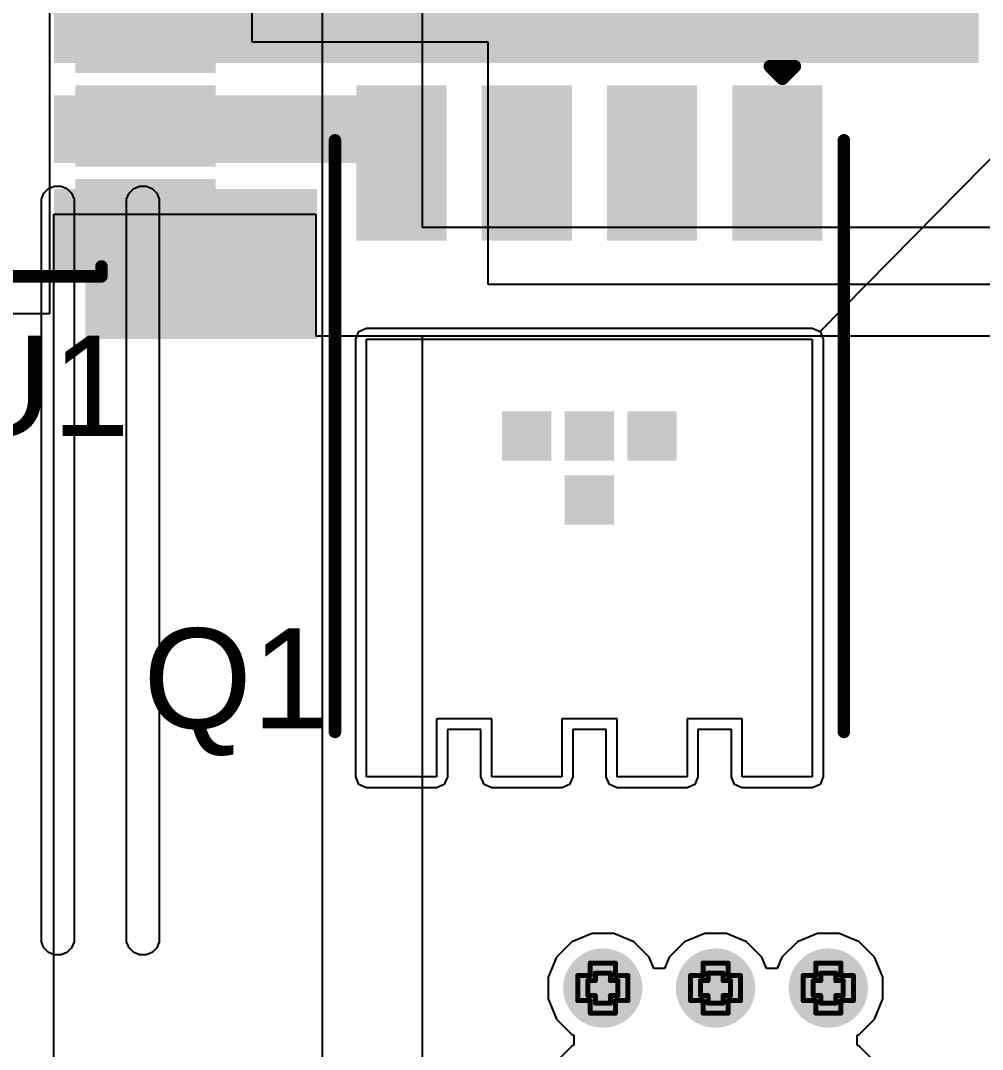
# Model space of a CAD drawing. Header units: inches. Extents: x -4 to 5258, y -4 to 5281.
# Drawn here: x 122.6 to 132.36, y 72.13 to 82.57 of the extents above; entities that cross this region are included whole.
import ezdxf

# ---------------------------------------------------------------- set-up
doc = ezdxf.new("R2010")
doc.units = ezdxf.units.IN
for name, color, linetype in [('Bottom Layer', 5, 'Continuous'), ('Bottom Solder', 6, 'Continuous'), ('Drill Drawing', 1, 'Continuous'), ('Layer 1', 16, 'Continuous'), ('Layer 2', 76, 'Continuous'), ('Top Layer', 1, 'Continuous'), ('Top Overlay', 2, 'Continuous'), ('Top Paste', 8, 'Continuous'), ('Top Solder', 216, 'Continuous'), ('Via Holes', 16, 'Continuous')]:
    doc.layers.add(name, color=color, linetype=linetype)
doc.styles.add('Arial', font='', dxfattribs={"height": 0.2})
doc.styles.get('Arial').set_extended_font_data('Arial')

# ---------------------------------------------------------------- blocks, each defined once
blk = doc.blocks.new('SOT_23_6_32')
at = {"layer": 'Top Layer'}
for points in [[(-1.92, 1.26), (-0.7, 1.26), (-0.7, 0.64), (-1.92, 0.64)], [(0.7, 1.26), (1.92, 1.26), (1.92, 0.64), (0.7, 0.64)], [(-1.92, 0.31), (-0.7, 0.31), (-0.7, -0.31), (-1.92, -0.31)], [(0.7, 0.31), (1.92, 0.31), (1.92, -0.31), (0.7, -0.31)], [(-1.92, -0.64), (-0.7, -0.64), (-0.7, -1.26), (-1.92, -1.26)], [(0.7, -0.64), (1.92, -0.64), (1.92, -1.26), (0.7, -1.26)]]:
    blk.add_hatch(color=1, dxfattribs=at).paths.add_polyline_path(points)
at = {"layer": 'Top Paste'}
for points in [[(-1.92, 1.26), (-0.7, 1.26), (-0.7, 0.64), (-1.92, 0.64)], [(0.7, 1.26), (1.92, 1.26), (1.92, 0.64), (0.7, 0.64)], [(-1.92, 0.31), (-0.7, 0.31), (-0.7, -0.31), (-1.92, -0.31)], [(0.7, 0.31), (1.92, 0.31), (1.92, -0.31), (0.7, -0.31)], [(-1.92, -0.64), (-0.7, -0.64), (-0.7, -1.26), (-1.92, -1.26)], [(0.7, -0.64), (1.92, -0.64), (1.92, -1.26), (0.7, -1.26)]]:
    blk.add_hatch(color=8, dxfattribs=at).paths.add_polyline_path(points)
at = {"layer": 'Top Solder'}
for points in [[(-2.022, 1.362), (-0.598, 1.362), (-0.598, 0.538), (-2.022, 0.538)], [(0.598, 1.362), (2.022, 1.362), (2.022, 0.538), (0.598, 0.538)], [(-2.022, 0.412), (-0.598, 0.412), (-0.598, -0.412), (-2.022, -0.412)], [(0.598, 0.412), (2.022, 0.412), (2.022, -0.412), (0.598, -0.412)], [(-2.022, -0.538), (-0.598, -0.538), (-0.598, -1.362), (-2.022, -1.362)], [(0.598, -0.538), (2.022, -0.538), (2.022, -1.362), (0.598, -1.362)]]:
    blk.add_hatch(color=216, dxfattribs=at).paths.add_polyline_path(points)
at = {"layer": 'Top Overlay'}
for points in [[(-0.889, 1.424, 0.127, 0.127, 0), (-0.889, 1.524, 0.127, 0.127, 0)], [(-0.889, 1.524, 0.127, 0.127, 0), (0.864, 1.524, 0.127, 0.127, 0)], [(0.864, 1.424, 0.127, 0.127, 0), (0.864, 1.524, 0.127, 0.127, 0)], [(-2.184, 0.838, 0.127, 0.127, 0), (-2.184, 1.092, 0.127, 0.127, 0)], [(-2.184, 1.092, 0.127, 0.127, 0), (-2.057, 0.965, 0.127, 0.127, 0)], [(-2.184, 0.838, 0.127, 0.127, 0), (-2.057, 0.965, 0.127, 0.127, 0)], [(-0.889, -1.524, 0.127, 0.127, 0), (-0.889, -1.424, 0.127, 0.127, 0)], [(-0.889, -1.524, 0.127, 0.127, 0), (0.864, -1.524, 0.127, 0.127, 0)], [(0.864, -1.524, 0.127, 0.127, 0), (0.864, -1.424, 0.127, 0.127, 0)]]:
    blk.add_lwpolyline(points, format="xyseb", dxfattribs=at)
for points in [[(-0.921, 1.524, 0.0635, 0.0635, 1), (-0.857, 1.524, 0.0635, 0.0635, 1)], [(-0.921, 1.524, 0.0635, 0.0635, 1), (-0.857, 1.524, 0.0635, 0.0635, 1)], [(0.832, 1.524, 0.0635, 0.0635, 1), (0.895, 1.524, 0.0635, 0.0635, 1)], [(0.832, 1.524, 0.0635, 0.0635, 1), (0.895, 1.524, 0.0635, 0.0635, 1)], [(-0.921, 1.424, 0.0635, 0.0635, 1), (-0.857, 1.424, 0.0635, 0.0635, 1)], [(0.832, 1.424, 0.0635, 0.0635, 1), (0.895, 1.424, 0.0635, 0.0635, 1)], [(-2.216, 1.092, 0.0635, 0.0635, 1), (-2.153, 1.092, 0.0635, 0.0635, 1)], [(-2.216, 1.092, 0.0635, 0.0635, 1), (-2.153, 1.092, 0.0635, 0.0635, 1)], [(-2.089, 0.965, 0.0635, 0.0635, 1), (-2.026, 0.965, 0.0635, 0.0635, 1)], [(-2.089, 0.965, 0.0635, 0.0635, 1), (-2.026, 0.965, 0.0635, 0.0635, 1)], [(-2.216, 0.838, 0.0635, 0.0635, 1), (-2.153, 0.838, 0.0635, 0.0635, 1)], [(-2.216, 0.838, 0.0635, 0.0635, 1), (-2.153, 0.838, 0.0635, 0.0635, 1)], [(-0.921, -1.424, 0.0635, 0.0635, 1), (-0.857, -1.424, 0.0635, 0.0635, 1)], [(-0.921, -1.524, 0.0635, 0.0635, 1), (-0.857, -1.524, 0.0635, 0.0635, 1)], [(-0.921, -1.524, 0.0635, 0.0635, 1), (-0.857, -1.524, 0.0635, 0.0635, 1)], [(0.832, -1.424, 0.0635, 0.0635, 1), (0.895, -1.424, 0.0635, 0.0635, 1)], [(0.832, -1.524, 0.0635, 0.0635, 1), (0.895, -1.524, 0.0635, 0.0635, 1)], [(0.832, -1.524, 0.0635, 0.0635, 1), (0.895, -1.524, 0.0635, 0.0635, 1)]]:
    blk.add_lwpolyline(points, format="xyseb", close=True, dxfattribs=at)
blk = doc.blocks.new('SON_8_5_6__170')
at = {"layer": 'Top Layer'}
for points in [[(-2.071, 2.26), (-0.699, 2.26), (-0.699, 1.55), (-2.071, 1.55)], [(-2.071, 0.99), (-0.699, 0.99), (-0.699, 0.28), (-2.071, 0.28)], [(1.135, 0.885), (1.635, 0.885), (1.635, 0.385), (1.135, 0.385)], [(1.135, 0.25), (1.635, 0.25), (1.635, -0.25), (1.135, -0.25)], [(1.782, 0.25), (2.282, 0.25), (2.282, -0.25), (1.782, -0.25)], [(-2.071, -0.28), (-0.699, -0.28), (-0.699, -0.99), (-2.071, -0.99)], [(1.135, -0.385), (1.635, -0.385), (1.635, -0.885), (1.135, -0.885)], [(-2.071, -1.55), (-0.699, -1.55), (-0.699, -2.26), (-2.071, -2.26)]]:
    blk.add_hatch(color=1, dxfattribs=at).paths.add_polyline_path(points)
at = {"layer": 'Top Paste'}
for points in [[(-1.921, 2.11), (-0.849, 2.11), (-0.849, 1.7), (-1.921, 1.7)], [(-1.921, 0.84), (-0.849, 0.84), (-0.849, 0.43), (-1.921, 0.43)], [(-1.921, -0.43), (-0.849, -0.43), (-0.849, -0.84), (-1.921, -0.84)], [(-1.921, -1.7), (-0.849, -1.7), (-0.849, -2.11), (-1.921, -2.11)]]:
    blk.add_hatch(color=8, dxfattribs=at).paths.add_polyline_path(points)
at = {"layer": 'Top Solder'}
for points in [[(-2.173, 2.362), (-0.597, 2.362), (-0.597, 1.448), (-2.173, 1.448)], [(-2.173, 1.092), (-0.597, 1.092), (-0.597, 0.178), (-2.173, 0.178)], [(-2.173, -0.178), (-0.597, -0.178), (-0.597, -1.092), (-2.173, -1.092)], [(-2.173, -1.448), (-0.597, -1.448), (-0.597, -2.362), (-2.173, -2.362)]]:
    blk.add_hatch(color=216, dxfattribs=at).paths.add_polyline_path(points)
at = {"layer": 'Top Layer'}
for p, q in [((0.401, -2.26), (0.401, 2.26)), ((0.401, 2.26), (4.841, 2.26)), ((4.841, 2.26), (4.841, 1.55)), ((4.841, 1.55), (4.251, 1.55)), ((4.251, 1.55), (4.251, 0.99)), ((4.251, 0.99), (4.841, 0.99)), ((4.841, 0.99), (4.841, 0.28)), ((4.841, 0.28), (4.251, 0.28)), ((4.251, 0.28), (4.251, -0.28)), ((4.251, -0.28), (4.841, -0.28)), ((4.841, -0.28), (4.841, -0.99)), ((4.841, -0.99), (4.251, -0.99)), ((4.251, -0.99), (4.251, -1.55)), ((4.251, -1.55), (4.841, -1.55)), ((4.841, -1.55), (4.841, -2.26)), ((4.841, -2.26), (0.401, -2.26))]:
    blk.add_line(p, q, dxfattribs=at)
at = {"layer": 'Top Overlay'}
for points in [[(4.385, 2.58, 0.127, 0.127, 0), (-1.615, 2.58, 0.127, 0.127, 0)], [(-2.366, 1.829, 0.127, 0.127, 0), (-2.366, 2.083, 0.127, 0.127, 0)], [(-2.239, 1.956, 0.127, 0.127, 0), (-2.366, 2.083, 0.127, 0.127, 0)], [(-2.366, 1.829, 0.127, 0.127, 0), (-2.239, 1.956, 0.127, 0.127, 0)], [(4.385, -2.58, 0.127, 0.127, 0), (-1.615, -2.58, 0.127, 0.127, 0)]]:
    blk.add_lwpolyline(points, format="xyseb", dxfattribs=at)
for points in [[(-1.647, 2.58, 0.0635, 0.0635, 1), (-1.583, 2.58, 0.0635, 0.0635, 1)], [(4.353, 2.58, 0.0635, 0.0635, 1), (4.417, 2.58, 0.0635, 0.0635, 1)], [(-2.398, 2.083, 0.0635, 0.0635, 1), (-2.334, 2.083, 0.0635, 0.0635, 1)], [(-2.398, 2.083, 0.0635, 0.0635, 1), (-2.334, 2.083, 0.0635, 0.0635, 1)], [(-2.271, 1.956, 0.0635, 0.0635, 1), (-2.207, 1.956, 0.0635, 0.0635, 1)], [(-2.271, 1.956, 0.0635, 0.0635, 1), (-2.207, 1.956, 0.0635, 0.0635, 1)], [(-2.398, 1.829, 0.0635, 0.0635, 1), (-2.334, 1.829, 0.0635, 0.0635, 1)], [(-2.398, 1.829, 0.0635, 0.0635, 1), (-2.334, 1.829, 0.0635, 0.0635, 1)], [(-1.647, -2.58, 0.0635, 0.0635, 1), (-1.583, -2.58, 0.0635, 0.0635, 1)], [(4.353, -2.58, 0.0635, 0.0635, 1), (4.417, -2.58, 0.0635, 0.0635, 1)]]:
    blk.add_lwpolyline(points, format="xyseb", close=True, dxfattribs=at)
at = {"layer": 'Top Solder'}
for p, q in [((0.323, 2.338), (-5201.151, 5129.383)), ((0.291, 2.26), (0.323, 2.338)), ((0.323, 2.338), (0.401, 2.37)), ((0.401, 2.37), (4.841, 2.37)), ((4.841, 2.37), (4.919, 2.338)), ((4.919, 2.338), (4.951, 2.26)), ((0.291, -2.26), (0.291, 2.26)), ((4.951, 2.26), (4.951, 1.55)), ((4.919, 1.472), (4.841, 1.44)), ((4.951, 1.55), (4.919, 1.472)), ((4.841, 1.44), (4.361, 1.44)), ((4.361, 1.44), (4.361, 1.1)), ((4.361, 1.1), (4.841, 1.1)), ((4.841, 1.1), (4.919, 1.068)), ((4.919, 1.068), (4.951, 0.99)), ((4.951, 0.99), (4.951, 0.28)), ((4.951, 0.28), (4.919, 0.202)), ((4.841, 0.17), (4.361, 0.17)), ((4.361, 0.17), (4.361, -0.17)), ((4.919, 0.202), (4.841, 0.17)), ((4.361, -0.17), (4.841, -0.17)), ((4.841, -0.17), (4.919, -0.202)), ((4.919, -0.202), (4.951, -0.28)), ((4.951, -0.28), (4.951, -0.99)), ((4.951, -0.99), (4.919, -1.068)), ((4.841, -1.1), (4.361, -1.1)), ((4.361, -1.1), (4.361, -1.44)), ((4.919, -1.068), (4.841, -1.1)), ((4.361, -1.44), (4.841, -1.44)), ((4.841, -1.44), (4.919, -1.472)), ((4.919, -1.472), (4.951, -1.55)), ((4.951, -1.55), (4.951, -2.26)), ((0.323, -2.338), (0.291, -2.26)), ((4.951, -2.26), (4.919, -2.338)), ((0.401, -2.37), (0.323, -2.338)), ((4.841, -2.37), (0.401, -2.37)), ((4.919, -2.338), (4.841, -2.37))]:
    blk.add_line(p, q, dxfattribs=at)

msp = doc.modelspace()

# ---------------------------------------------------------------- hatches: boundary and pattern name
at = {"layer": 'Bottom Layer'}
h = msp.add_hatch(color=5, dxfattribs=at)
edge = h.paths.add_edge_path()
edge.add_arc((128.507, 72.754), 0.3, 0, 360)
h = msp.add_hatch(color=5, dxfattribs=at)
edge = h.paths.add_edge_path()
edge.add_arc((129.65, 72.754), 0.3, 0, 360)
h = msp.add_hatch(color=5, dxfattribs=at)
edge = h.paths.add_edge_path()
edge.add_arc((130.793, 72.754), 0.3, 0, 360)
at = {"layer": 'Bottom Solder'}
h = msp.add_hatch(color=6, dxfattribs=at)
edge = h.paths.add_edge_path()
edge.add_arc((128.507, 72.754), 0.402, 0, 360)
h = msp.add_hatch(color=6, dxfattribs=at)
edge = h.paths.add_edge_path()
edge.add_arc((129.65, 72.754), 0.402, 0, 360)
h = msp.add_hatch(color=6, dxfattribs=at)
edge = h.paths.add_edge_path()
edge.add_arc((130.793, 72.754), 0.402, 0, 360)
at = {"layer": 'Layer 1'}
h = msp.add_hatch(color=16, dxfattribs=at)
edge = h.paths.add_edge_path()
edge.add_arc((128.507, 72.754), 0.3, 0, 360)
h = msp.add_hatch(color=16, dxfattribs=at)
edge = h.paths.add_edge_path()
edge.add_arc((129.65, 72.754), 0.3, 0, 360)
h = msp.add_hatch(color=16, dxfattribs=at)
edge = h.paths.add_edge_path()
edge.add_arc((130.793, 72.754), 0.3, 0, 360)
at = {"layer": 'Layer 2'}
h = msp.add_hatch(color=76, dxfattribs=at)
edge = h.paths.add_edge_path()
edge.add_arc((128.507, 72.754), 0.3, 0, 360)
h = msp.add_hatch(color=76, dxfattribs=at)
edge = h.paths.add_edge_path()
edge.add_arc((129.65, 72.754), 0.3, 0, 360)
h = msp.add_hatch(color=76, dxfattribs=at)
edge = h.paths.add_edge_path()
edge.add_arc((130.793, 72.754), 0.3, 0, 360)
at = {"layer": 'Top Layer'}
for points in [[(122.941, 82.137), (132.317, 82.137), (132.317, 89.511), (122.941, 89.511)], [(122.941, 81.122), (126.821, 81.122), (126.821, 81.807), (122.941, 81.807)], [(122.941, 79.973), (125.607, 79.973), (125.607, 80.857), (122.941, 80.857)], [(123.26, 79.336), (125.607, 79.336), (125.607, 80.857), (123.26, 80.857)]]:
    msp.add_hatch(color=1, dxfattribs=at).paths.add_polyline_path(points)
h = msp.add_hatch(color=1, dxfattribs=at)
edge = h.paths.add_edge_path()
edge.add_arc((128.507, 72.754), 0.3, 0, 360)
h = msp.add_hatch(color=1, dxfattribs=at)
edge = h.paths.add_edge_path()
edge.add_arc((129.65, 72.754), 0.3, 0, 360)
h = msp.add_hatch(color=1, dxfattribs=at)
edge = h.paths.add_edge_path()
edge.add_arc((130.793, 72.754), 0.3, 0, 360)
at = {"layer": 'Top Solder'}
h = msp.add_hatch(color=216, dxfattribs=at)
edge = h.paths.add_edge_path()
edge.add_arc((128.507, 72.754), 0.402, 0, 360)
h = msp.add_hatch(color=216, dxfattribs=at)
edge = h.paths.add_edge_path()
edge.add_arc((129.65, 72.754), 0.402, 0, 360)
h = msp.add_hatch(color=216, dxfattribs=at)
edge = h.paths.add_edge_path()
edge.add_arc((130.793, 72.754), 0.402, 0, 360)
at = {"layer": 'Via Holes'}
h = msp.add_hatch(color=7, dxfattribs=at)
edge = h.paths.add_edge_path()
edge.add_arc((128.507, 72.754), 0.15, 0, 360)
h = msp.add_hatch(color=7, dxfattribs=at)
edge = h.paths.add_edge_path()
edge.add_arc((129.65, 72.754), 0.15, 0, 360)
h = msp.add_hatch(color=7, dxfattribs=at)
edge = h.paths.add_edge_path()
edge.add_arc((130.793, 72.754), 0.15, 0, 360)

# ---------------------------------------------------------------- linework, layer by layer
at = {"layer": 'Bottom Layer'}
for p, q in [((126.678, 80.467), (126.678, 98.859)), ((125.662, 98.001), (125.662, 44.401)), ((145.34, 80.467), (126.678, 80.467)), ((126.678, 52.568), (126.678, 79.371)), ((126.678, 79.371), (145.34, 79.371))]:
    msp.add_line(p, q, dxfattribs=at)
at = {"layer": 'Bottom Solder'}
for p, q in [((122.886, 80.863), (122.947, 80.888)), ((122.947, 80.888), (122.98, 80.888)), ((122.98, 80.888), (123.013, 80.888)), ((123.013, 80.888), (123.073, 80.863)), ((123.75, 80.863), (123.811, 80.888)), ((123.811, 80.888), (123.844, 80.888)), ((123.844, 80.888), (123.876, 80.888)), ((123.876, 80.888), (123.937, 80.863)), ((122.815, 80.755), (122.84, 80.816)), ((122.84, 80.816), (122.886, 80.863)), ((123.073, 80.863), (123.12, 80.816)), ((123.12, 80.816), (123.145, 80.755)), ((123.678, 80.755), (123.704, 80.816)), ((123.704, 80.816), (123.75, 80.863)), ((123.937, 80.863), (123.984, 80.816)), ((123.984, 80.816), (124.009, 80.755)), ((122.815, 80.723), (122.815, 80.755)), ((122.815, 73.255), (122.815, 80.723)), ((123.145, 80.755), (123.145, 80.723)), ((123.145, 80.723), (123.145, 80.723)), ((123.145, 80.723), (123.145, 73.255)), ((123.678, 80.723), (123.678, 80.755)), ((123.678, 73.255), (123.678, 80.723)), ((124.009, 80.755), (124.009, 80.723)), ((124.009, 80.723), (124.009, 80.723)), ((124.009, 80.723), (124.009, 73.255)), ((122.815, 73.255), (122.815, 73.255)), ((122.815, 73.222), (122.815, 73.255)), ((123.145, 73.255), (123.145, 73.222)), ((123.678, 73.255), (123.678, 73.255)), ((123.678, 73.222), (123.678, 73.255)), ((124.009, 73.255), (124.009, 73.222)), ((122.84, 73.161), (122.815, 73.222)), ((122.886, 73.115), (122.84, 73.161)), ((123.12, 73.161), (123.073, 73.115)), ((123.145, 73.222), (123.12, 73.161)), ((123.704, 73.161), (123.678, 73.222)), ((123.75, 73.115), (123.704, 73.161)), ((123.984, 73.161), (123.937, 73.115)), ((124.009, 73.222), (123.984, 73.161)), ((122.947, 73.09), (122.886, 73.115)), ((122.98, 73.09), (122.947, 73.09)), ((123.013, 73.09), (122.98, 73.09)), ((123.073, 73.115), (123.013, 73.09)), ((123.811, 73.09), (123.75, 73.115)), ((123.844, 73.09), (123.811, 73.09)), ((123.876, 73.09), (123.844, 73.09)), ((123.937, 73.115), (123.876, 73.09))]:
    msp.add_line(p, q, dxfattribs=at)
at = {"layer": 'Drill Drawing'}
for points in [[(128.38, 72.881, 0.0508, 0.0508, 0), (128.38, 73.008, 0.0508, 0.0508, 0)], [(128.38, 73.008, 0.0508, 0.0508, 0), (128.634, 73.008, 0.0508, 0.0508, 0)], [(128.634, 72.881, 0.0508, 0.0508, 0), (128.634, 73.008, 0.0508, 0.0508, 0)], [(129.523, 72.881, 0.0508, 0.0508, 0), (129.523, 73.008, 0.0508, 0.0508, 0)], [(129.523, 73.008, 0.0508, 0.0508, 0), (129.777, 73.008, 0.0508, 0.0508, 0)], [(129.777, 72.881, 0.0508, 0.0508, 0), (129.777, 73.008, 0.0508, 0.0508, 0)], [(130.666, 72.881, 0.0508, 0.0508, 0), (130.666, 73.008, 0.0508, 0.0508, 0)], [(130.666, 73.008, 0.0508, 0.0508, 0), (130.92, 73.008, 0.0508, 0.0508, 0)], [(130.92, 72.881, 0.0508, 0.0508, 0), (130.92, 73.008, 0.0508, 0.0508, 0)], [(128.253, 72.627, 0.0508, 0.0508, 0), (128.253, 72.881, 0.0508, 0.0508, 0)], [(128.253, 72.881, 0.0508, 0.0508, 0), (128.38, 72.881, 0.0508, 0.0508, 0)], [(128.355, 72.678, 0.0508, 0.0508, 0), (128.355, 72.83, 0.0508, 0.0508, 0)], [(128.355, 72.83, 0.0508, 0.0508, 0), (128.431, 72.83, 0.0508, 0.0508, 0)], [(128.431, 72.83, 0.0508, 0.0508, 0), (128.431, 72.906, 0.0508, 0.0508, 0)], [(128.431, 72.906, 0.0508, 0.0508, 0), (128.583, 72.906, 0.0508, 0.0508, 0)], [(128.583, 72.83, 0.0508, 0.0508, 0), (128.583, 72.906, 0.0508, 0.0508, 0)], [(128.583, 72.83, 0.0508, 0.0508, 0), (128.659, 72.83, 0.0508, 0.0508, 0)], [(128.634, 72.881, 0.0508, 0.0508, 0), (128.761, 72.881, 0.0508, 0.0508, 0)], [(128.659, 72.678, 0.0508, 0.0508, 0), (128.659, 72.83, 0.0508, 0.0508, 0)], [(128.761, 72.627, 0.0508, 0.0508, 0), (128.761, 72.881, 0.0508, 0.0508, 0)], [(129.396, 72.627, 0.0508, 0.0508, 0), (129.396, 72.881, 0.0508, 0.0508, 0)], [(129.396, 72.881, 0.0508, 0.0508, 0), (129.523, 72.881, 0.0508, 0.0508, 0)], [(129.498, 72.678, 0.0508, 0.0508, 0), (129.498, 72.83, 0.0508, 0.0508, 0)], [(129.498, 72.83, 0.0508, 0.0508, 0), (129.574, 72.83, 0.0508, 0.0508, 0)], [(129.574, 72.83, 0.0508, 0.0508, 0), (129.574, 72.906, 0.0508, 0.0508, 0)], [(129.574, 72.906, 0.0508, 0.0508, 0), (129.726, 72.906, 0.0508, 0.0508, 0)], [(129.726, 72.83, 0.0508, 0.0508, 0), (129.726, 72.906, 0.0508, 0.0508, 0)], [(129.726, 72.83, 0.0508, 0.0508, 0), (129.802, 72.83, 0.0508, 0.0508, 0)], [(129.777, 72.881, 0.0508, 0.0508, 0), (129.904, 72.881, 0.0508, 0.0508, 0)], [(129.802, 72.678, 0.0508, 0.0508, 0), (129.802, 72.83, 0.0508, 0.0508, 0)], [(129.904, 72.627, 0.0508, 0.0508, 0), (129.904, 72.881, 0.0508, 0.0508, 0)], [(130.539, 72.627, 0.0508, 0.0508, 0), (130.539, 72.881, 0.0508, 0.0508, 0)], [(130.539, 72.881, 0.0508, 0.0508, 0), (130.666, 72.881, 0.0508, 0.0508, 0)], [(130.641, 72.678, 0.0508, 0.0508, 0), (130.641, 72.83, 0.0508, 0.0508, 0)], [(130.641, 72.83, 0.0508, 0.0508, 0), (130.717, 72.83, 0.0508, 0.0508, 0)], [(130.717, 72.83, 0.0508, 0.0508, 0), (130.717, 72.906, 0.0508, 0.0508, 0)], [(130.717, 72.906, 0.0508, 0.0508, 0), (130.869, 72.906, 0.0508, 0.0508, 0)], [(130.869, 72.83, 0.0508, 0.0508, 0), (130.869, 72.906, 0.0508, 0.0508, 0)], [(130.869, 72.83, 0.0508, 0.0508, 0), (130.945, 72.83, 0.0508, 0.0508, 0)], [(130.92, 72.881, 0.0508, 0.0508, 0), (131.047, 72.881, 0.0508, 0.0508, 0)], [(130.945, 72.678, 0.0508, 0.0508, 0), (130.945, 72.83, 0.0508, 0.0508, 0)], [(131.047, 72.627, 0.0508, 0.0508, 0), (131.047, 72.881, 0.0508, 0.0508, 0)], [(128.253, 72.627, 0.0508, 0.0508, 0), (128.38, 72.627, 0.0508, 0.0508, 0)], [(128.355, 72.678, 0.0508, 0.0508, 0), (128.431, 72.678, 0.0508, 0.0508, 0)], [(128.38, 72.5, 0.0508, 0.0508, 0), (128.38, 72.627, 0.0508, 0.0508, 0)], [(128.431, 72.601, 0.0508, 0.0508, 0), (128.431, 72.678, 0.0508, 0.0508, 0)], [(128.583, 72.678, 0.0508, 0.0508, 0), (128.659, 72.678, 0.0508, 0.0508, 0)], [(128.583, 72.601, 0.0508, 0.0508, 0), (128.583, 72.678, 0.0508, 0.0508, 0)], [(128.634, 72.627, 0.0508, 0.0508, 0), (128.761, 72.627, 0.0508, 0.0508, 0)], [(128.634, 72.5, 0.0508, 0.0508, 0), (128.634, 72.627, 0.0508, 0.0508, 0)], [(129.396, 72.627, 0.0508, 0.0508, 0), (129.523, 72.627, 0.0508, 0.0508, 0)], [(129.498, 72.678, 0.0508, 0.0508, 0), (129.574, 72.678, 0.0508, 0.0508, 0)], [(129.523, 72.5, 0.0508, 0.0508, 0), (129.523, 72.627, 0.0508, 0.0508, 0)], [(129.574, 72.601, 0.0508, 0.0508, 0), (129.574, 72.678, 0.0508, 0.0508, 0)], [(129.726, 72.678, 0.0508, 0.0508, 0), (129.802, 72.678, 0.0508, 0.0508, 0)], [(129.726, 72.601, 0.0508, 0.0508, 0), (129.726, 72.678, 0.0508, 0.0508, 0)], [(129.777, 72.627, 0.0508, 0.0508, 0), (129.904, 72.627, 0.0508, 0.0508, 0)], [(129.777, 72.5, 0.0508, 0.0508, 0), (129.777, 72.627, 0.0508, 0.0508, 0)], [(130.539, 72.627, 0.0508, 0.0508, 0), (130.666, 72.627, 0.0508, 0.0508, 0)], [(130.641, 72.678, 0.0508, 0.0508, 0), (130.717, 72.678, 0.0508, 0.0508, 0)], [(130.666, 72.5, 0.0508, 0.0508, 0), (130.666, 72.627, 0.0508, 0.0508, 0)], [(130.717, 72.601, 0.0508, 0.0508, 0), (130.717, 72.678, 0.0508, 0.0508, 0)], [(130.869, 72.678, 0.0508, 0.0508, 0), (130.945, 72.678, 0.0508, 0.0508, 0)], [(130.869, 72.601, 0.0508, 0.0508, 0), (130.869, 72.678, 0.0508, 0.0508, 0)], [(130.92, 72.627, 0.0508, 0.0508, 0), (131.047, 72.627, 0.0508, 0.0508, 0)], [(130.92, 72.5, 0.0508, 0.0508, 0), (130.92, 72.627, 0.0508, 0.0508, 0)], [(128.38, 72.5, 0.0508, 0.0508, 0), (128.634, 72.5, 0.0508, 0.0508, 0)], [(128.431, 72.601, 0.0508, 0.0508, 0), (128.583, 72.601, 0.0508, 0.0508, 0)], [(129.523, 72.5, 0.0508, 0.0508, 0), (129.777, 72.5, 0.0508, 0.0508, 0)], [(129.574, 72.601, 0.0508, 0.0508, 0), (129.726, 72.601, 0.0508, 0.0508, 0)], [(130.666, 72.5, 0.0508, 0.0508, 0), (130.92, 72.5, 0.0508, 0.0508, 0)], [(130.717, 72.601, 0.0508, 0.0508, 0), (130.869, 72.601, 0.0508, 0.0508, 0)]]:
    msp.add_lwpolyline(points, format="xyseb", dxfattribs=at)
for points in [[(128.367, 73.008, 0.0254, 0.0254, 1), (128.393, 73.008, 0.0254, 0.0254, 1)], [(128.367, 73.008, 0.0254, 0.0254, 1), (128.393, 73.008, 0.0254, 0.0254, 1)], [(128.621, 73.008, 0.0254, 0.0254, 1), (128.647, 73.008, 0.0254, 0.0254, 1)], [(128.621, 73.008, 0.0254, 0.0254, 1), (128.647, 73.008, 0.0254, 0.0254, 1)], [(129.51, 73.008, 0.0254, 0.0254, 1), (129.536, 73.008, 0.0254, 0.0254, 1)], [(129.51, 73.008, 0.0254, 0.0254, 1), (129.536, 73.008, 0.0254, 0.0254, 1)], [(129.764, 73.008, 0.0254, 0.0254, 1), (129.79, 73.008, 0.0254, 0.0254, 1)], [(129.764, 73.008, 0.0254, 0.0254, 1), (129.79, 73.008, 0.0254, 0.0254, 1)], [(130.653, 73.008, 0.0254, 0.0254, 1), (130.679, 73.008, 0.0254, 0.0254, 1)], [(130.653, 73.008, 0.0254, 0.0254, 1), (130.679, 73.008, 0.0254, 0.0254, 1)], [(130.907, 73.008, 0.0254, 0.0254, 1), (130.933, 73.008, 0.0254, 0.0254, 1)], [(130.907, 73.008, 0.0254, 0.0254, 1), (130.933, 73.008, 0.0254, 0.0254, 1)], [(128.24, 72.881, 0.0254, 0.0254, 1), (128.266, 72.881, 0.0254, 0.0254, 1)], [(128.24, 72.881, 0.0254, 0.0254, 1), (128.266, 72.881, 0.0254, 0.0254, 1)], [(128.342, 72.83, 0.0254, 0.0254, 1), (128.367, 72.83, 0.0254, 0.0254, 1)], [(128.342, 72.83, 0.0254, 0.0254, 1), (128.367, 72.83, 0.0254, 0.0254, 1)], [(128.367, 72.881, 0.0254, 0.0254, 1), (128.393, 72.881, 0.0254, 0.0254, 1)], [(128.367, 72.881, 0.0254, 0.0254, 1), (128.393, 72.881, 0.0254, 0.0254, 1)], [(128.418, 72.906, 0.0254, 0.0254, 1), (128.443, 72.906, 0.0254, 0.0254, 1)], [(128.418, 72.906, 0.0254, 0.0254, 1), (128.443, 72.906, 0.0254, 0.0254, 1)], [(128.418, 72.83, 0.0254, 0.0254, 1), (128.443, 72.83, 0.0254, 0.0254, 1)], [(128.418, 72.83, 0.0254, 0.0254, 1), (128.443, 72.83, 0.0254, 0.0254, 1)], [(128.57, 72.906, 0.0254, 0.0254, 1), (128.596, 72.906, 0.0254, 0.0254, 1)], [(128.57, 72.906, 0.0254, 0.0254, 1), (128.596, 72.906, 0.0254, 0.0254, 1)], [(128.57, 72.83, 0.0254, 0.0254, 1), (128.596, 72.83, 0.0254, 0.0254, 1)], [(128.57, 72.83, 0.0254, 0.0254, 1), (128.596, 72.83, 0.0254, 0.0254, 1)], [(128.621, 72.881, 0.0254, 0.0254, 1), (128.647, 72.881, 0.0254, 0.0254, 1)], [(128.621, 72.881, 0.0254, 0.0254, 1), (128.647, 72.881, 0.0254, 0.0254, 1)], [(128.647, 72.83, 0.0254, 0.0254, 1), (128.672, 72.83, 0.0254, 0.0254, 1)], [(128.647, 72.83, 0.0254, 0.0254, 1), (128.672, 72.83, 0.0254, 0.0254, 1)], [(128.748, 72.881, 0.0254, 0.0254, 1), (128.774, 72.881, 0.0254, 0.0254, 1)], [(128.748, 72.881, 0.0254, 0.0254, 1), (128.774, 72.881, 0.0254, 0.0254, 1)], [(129.383, 72.881, 0.0254, 0.0254, 1), (129.409, 72.881, 0.0254, 0.0254, 1)], [(129.383, 72.881, 0.0254, 0.0254, 1), (129.409, 72.881, 0.0254, 0.0254, 1)], [(129.485, 72.83, 0.0254, 0.0254, 1), (129.51, 72.83, 0.0254, 0.0254, 1)], [(129.485, 72.83, 0.0254, 0.0254, 1), (129.51, 72.83, 0.0254, 0.0254, 1)], [(129.51, 72.881, 0.0254, 0.0254, 1), (129.536, 72.881, 0.0254, 0.0254, 1)], [(129.51, 72.881, 0.0254, 0.0254, 1), (129.536, 72.881, 0.0254, 0.0254, 1)], [(129.561, 72.906, 0.0254, 0.0254, 1), (129.586, 72.906, 0.0254, 0.0254, 1)], [(129.561, 72.906, 0.0254, 0.0254, 1), (129.586, 72.906, 0.0254, 0.0254, 1)], [(129.561, 72.83, 0.0254, 0.0254, 1), (129.586, 72.83, 0.0254, 0.0254, 1)], [(129.561, 72.83, 0.0254, 0.0254, 1), (129.586, 72.83, 0.0254, 0.0254, 1)], [(129.713, 72.906, 0.0254, 0.0254, 1), (129.739, 72.906, 0.0254, 0.0254, 1)], [(129.713, 72.906, 0.0254, 0.0254, 1), (129.739, 72.906, 0.0254, 0.0254, 1)], [(129.713, 72.83, 0.0254, 0.0254, 1), (129.739, 72.83, 0.0254, 0.0254, 1)], [(129.713, 72.83, 0.0254, 0.0254, 1), (129.739, 72.83, 0.0254, 0.0254, 1)], [(129.764, 72.881, 0.0254, 0.0254, 1), (129.79, 72.881, 0.0254, 0.0254, 1)], [(129.764, 72.881, 0.0254, 0.0254, 1), (129.79, 72.881, 0.0254, 0.0254, 1)], [(129.79, 72.83, 0.0254, 0.0254, 1), (129.815, 72.83, 0.0254, 0.0254, 1)], [(129.79, 72.83, 0.0254, 0.0254, 1), (129.815, 72.83, 0.0254, 0.0254, 1)], [(129.891, 72.881, 0.0254, 0.0254, 1), (129.917, 72.881, 0.0254, 0.0254, 1)], [(129.891, 72.881, 0.0254, 0.0254, 1), (129.917, 72.881, 0.0254, 0.0254, 1)], [(130.526, 72.881, 0.0254, 0.0254, 1), (130.552, 72.881, 0.0254, 0.0254, 1)], [(130.526, 72.881, 0.0254, 0.0254, 1), (130.552, 72.881, 0.0254, 0.0254, 1)], [(130.628, 72.83, 0.0254, 0.0254, 1), (130.653, 72.83, 0.0254, 0.0254, 1)], [(130.628, 72.83, 0.0254, 0.0254, 1), (130.653, 72.83, 0.0254, 0.0254, 1)], [(130.653, 72.881, 0.0254, 0.0254, 1), (130.679, 72.881, 0.0254, 0.0254, 1)], [(130.653, 72.881, 0.0254, 0.0254, 1), (130.679, 72.881, 0.0254, 0.0254, 1)], [(130.704, 72.906, 0.0254, 0.0254, 1), (130.729, 72.906, 0.0254, 0.0254, 1)], [(130.704, 72.906, 0.0254, 0.0254, 1), (130.729, 72.906, 0.0254, 0.0254, 1)], [(130.704, 72.83, 0.0254, 0.0254, 1), (130.729, 72.83, 0.0254, 0.0254, 1)], [(130.704, 72.83, 0.0254, 0.0254, 1), (130.729, 72.83, 0.0254, 0.0254, 1)], [(130.856, 72.906, 0.0254, 0.0254, 1), (130.882, 72.906, 0.0254, 0.0254, 1)], [(130.856, 72.906, 0.0254, 0.0254, 1), (130.882, 72.906, 0.0254, 0.0254, 1)], [(130.856, 72.83, 0.0254, 0.0254, 1), (130.882, 72.83, 0.0254, 0.0254, 1)], [(130.856, 72.83, 0.0254, 0.0254, 1), (130.882, 72.83, 0.0254, 0.0254, 1)], [(130.907, 72.881, 0.0254, 0.0254, 1), (130.933, 72.881, 0.0254, 0.0254, 1)], [(130.907, 72.881, 0.0254, 0.0254, 1), (130.933, 72.881, 0.0254, 0.0254, 1)], [(130.933, 72.83, 0.0254, 0.0254, 1), (130.958, 72.83, 0.0254, 0.0254, 1)], [(130.933, 72.83, 0.0254, 0.0254, 1), (130.958, 72.83, 0.0254, 0.0254, 1)], [(131.034, 72.881, 0.0254, 0.0254, 1), (131.06, 72.881, 0.0254, 0.0254, 1)], [(131.034, 72.881, 0.0254, 0.0254, 1), (131.06, 72.881, 0.0254, 0.0254, 1)], [(128.24, 72.627, 0.0254, 0.0254, 1), (128.266, 72.627, 0.0254, 0.0254, 1)], [(128.24, 72.627, 0.0254, 0.0254, 1), (128.266, 72.627, 0.0254, 0.0254, 1)], [(128.342, 72.678, 0.0254, 0.0254, 1), (128.367, 72.678, 0.0254, 0.0254, 1)], [(128.342, 72.678, 0.0254, 0.0254, 1), (128.367, 72.678, 0.0254, 0.0254, 1)], [(128.367, 72.627, 0.0254, 0.0254, 1), (128.393, 72.627, 0.0254, 0.0254, 1)], [(128.367, 72.627, 0.0254, 0.0254, 1), (128.393, 72.627, 0.0254, 0.0254, 1)], [(128.418, 72.678, 0.0254, 0.0254, 1), (128.443, 72.678, 0.0254, 0.0254, 1)], [(128.418, 72.678, 0.0254, 0.0254, 1), (128.443, 72.678, 0.0254, 0.0254, 1)], [(128.57, 72.678, 0.0254, 0.0254, 1), (128.596, 72.678, 0.0254, 0.0254, 1)], [(128.57, 72.678, 0.0254, 0.0254, 1), (128.596, 72.678, 0.0254, 0.0254, 1)], [(128.621, 72.627, 0.0254, 0.0254, 1), (128.647, 72.627, 0.0254, 0.0254, 1)], [(128.621, 72.627, 0.0254, 0.0254, 1), (128.647, 72.627, 0.0254, 0.0254, 1)], [(128.647, 72.678, 0.0254, 0.0254, 1), (128.672, 72.678, 0.0254, 0.0254, 1)], [(128.647, 72.678, 0.0254, 0.0254, 1), (128.672, 72.678, 0.0254, 0.0254, 1)], [(128.748, 72.627, 0.0254, 0.0254, 1), (128.774, 72.627, 0.0254, 0.0254, 1)], [(128.748, 72.627, 0.0254, 0.0254, 1), (128.774, 72.627, 0.0254, 0.0254, 1)], [(129.383, 72.627, 0.0254, 0.0254, 1), (129.409, 72.627, 0.0254, 0.0254, 1)], [(129.383, 72.627, 0.0254, 0.0254, 1), (129.409, 72.627, 0.0254, 0.0254, 1)], [(129.485, 72.678, 0.0254, 0.0254, 1), (129.51, 72.678, 0.0254, 0.0254, 1)], [(129.485, 72.678, 0.0254, 0.0254, 1), (129.51, 72.678, 0.0254, 0.0254, 1)], [(129.51, 72.627, 0.0254, 0.0254, 1), (129.536, 72.627, 0.0254, 0.0254, 1)], [(129.51, 72.627, 0.0254, 0.0254, 1), (129.536, 72.627, 0.0254, 0.0254, 1)], [(129.561, 72.678, 0.0254, 0.0254, 1), (129.586, 72.678, 0.0254, 0.0254, 1)], [(129.561, 72.678, 0.0254, 0.0254, 1), (129.586, 72.678, 0.0254, 0.0254, 1)], [(129.713, 72.678, 0.0254, 0.0254, 1), (129.739, 72.678, 0.0254, 0.0254, 1)], [(129.713, 72.678, 0.0254, 0.0254, 1), (129.739, 72.678, 0.0254, 0.0254, 1)], [(129.764, 72.627, 0.0254, 0.0254, 1), (129.79, 72.627, 0.0254, 0.0254, 1)], [(129.764, 72.627, 0.0254, 0.0254, 1), (129.79, 72.627, 0.0254, 0.0254, 1)], [(129.79, 72.678, 0.0254, 0.0254, 1), (129.815, 72.678, 0.0254, 0.0254, 1)], [(129.79, 72.678, 0.0254, 0.0254, 1), (129.815, 72.678, 0.0254, 0.0254, 1)], [(129.891, 72.627, 0.0254, 0.0254, 1), (129.917, 72.627, 0.0254, 0.0254, 1)], [(129.891, 72.627, 0.0254, 0.0254, 1), (129.917, 72.627, 0.0254, 0.0254, 1)], [(130.526, 72.627, 0.0254, 0.0254, 1), (130.552, 72.627, 0.0254, 0.0254, 1)], [(130.526, 72.627, 0.0254, 0.0254, 1), (130.552, 72.627, 0.0254, 0.0254, 1)], [(130.628, 72.678, 0.0254, 0.0254, 1), (130.653, 72.678, 0.0254, 0.0254, 1)], [(130.628, 72.678, 0.0254, 0.0254, 1), (130.653, 72.678, 0.0254, 0.0254, 1)], [(130.653, 72.627, 0.0254, 0.0254, 1), (130.679, 72.627, 0.0254, 0.0254, 1)], [(130.653, 72.627, 0.0254, 0.0254, 1), (130.679, 72.627, 0.0254, 0.0254, 1)], [(130.704, 72.678, 0.0254, 0.0254, 1), (130.729, 72.678, 0.0254, 0.0254, 1)], [(130.704, 72.678, 0.0254, 0.0254, 1), (130.729, 72.678, 0.0254, 0.0254, 1)], [(130.856, 72.678, 0.0254, 0.0254, 1), (130.882, 72.678, 0.0254, 0.0254, 1)], [(130.856, 72.678, 0.0254, 0.0254, 1), (130.882, 72.678, 0.0254, 0.0254, 1)], [(130.907, 72.627, 0.0254, 0.0254, 1), (130.933, 72.627, 0.0254, 0.0254, 1)], [(130.907, 72.627, 0.0254, 0.0254, 1), (130.933, 72.627, 0.0254, 0.0254, 1)], [(130.933, 72.678, 0.0254, 0.0254, 1), (130.958, 72.678, 0.0254, 0.0254, 1)], [(130.933, 72.678, 0.0254, 0.0254, 1), (130.958, 72.678, 0.0254, 0.0254, 1)], [(131.034, 72.627, 0.0254, 0.0254, 1), (131.06, 72.627, 0.0254, 0.0254, 1)], [(131.034, 72.627, 0.0254, 0.0254, 1), (131.06, 72.627, 0.0254, 0.0254, 1)], [(128.367, 72.5, 0.0254, 0.0254, 1), (128.393, 72.5, 0.0254, 0.0254, 1)], [(128.367, 72.5, 0.0254, 0.0254, 1), (128.393, 72.5, 0.0254, 0.0254, 1)], [(128.418, 72.601, 0.0254, 0.0254, 1), (128.443, 72.601, 0.0254, 0.0254, 1)], [(128.418, 72.601, 0.0254, 0.0254, 1), (128.443, 72.601, 0.0254, 0.0254, 1)], [(128.57, 72.601, 0.0254, 0.0254, 1), (128.596, 72.601, 0.0254, 0.0254, 1)], [(128.57, 72.601, 0.0254, 0.0254, 1), (128.596, 72.601, 0.0254, 0.0254, 1)], [(128.621, 72.5, 0.0254, 0.0254, 1), (128.647, 72.5, 0.0254, 0.0254, 1)], [(128.621, 72.5, 0.0254, 0.0254, 1), (128.647, 72.5, 0.0254, 0.0254, 1)], [(129.51, 72.5, 0.0254, 0.0254, 1), (129.536, 72.5, 0.0254, 0.0254, 1)], [(129.51, 72.5, 0.0254, 0.0254, 1), (129.536, 72.5, 0.0254, 0.0254, 1)], [(129.561, 72.601, 0.0254, 0.0254, 1), (129.586, 72.601, 0.0254, 0.0254, 1)], [(129.561, 72.601, 0.0254, 0.0254, 1), (129.586, 72.601, 0.0254, 0.0254, 1)], [(129.713, 72.601, 0.0254, 0.0254, 1), (129.739, 72.601, 0.0254, 0.0254, 1)], [(129.713, 72.601, 0.0254, 0.0254, 1), (129.739, 72.601, 0.0254, 0.0254, 1)], [(129.764, 72.5, 0.0254, 0.0254, 1), (129.79, 72.5, 0.0254, 0.0254, 1)], [(129.764, 72.5, 0.0254, 0.0254, 1), (129.79, 72.5, 0.0254, 0.0254, 1)], [(130.653, 72.5, 0.0254, 0.0254, 1), (130.679, 72.5, 0.0254, 0.0254, 1)], [(130.653, 72.5, 0.0254, 0.0254, 1), (130.679, 72.5, 0.0254, 0.0254, 1)], [(130.704, 72.601, 0.0254, 0.0254, 1), (130.729, 72.601, 0.0254, 0.0254, 1)], [(130.704, 72.601, 0.0254, 0.0254, 1), (130.729, 72.601, 0.0254, 0.0254, 1)], [(130.856, 72.601, 0.0254, 0.0254, 1), (130.882, 72.601, 0.0254, 0.0254, 1)], [(130.856, 72.601, 0.0254, 0.0254, 1), (130.882, 72.601, 0.0254, 0.0254, 1)], [(130.907, 72.5, 0.0254, 0.0254, 1), (130.933, 72.5, 0.0254, 0.0254, 1)], [(130.907, 72.5, 0.0254, 0.0254, 1), (130.933, 72.5, 0.0254, 0.0254, 1)]]:
    msp.add_lwpolyline(points, format="xyseb", close=True, dxfattribs=at)
at = {"layer": 'Layer 1'}
for p, q in [((128.397, 73.308), (128.193, 73.223)), ((128.617, 73.308), (128.397, 73.308)), ((128.821, 73.223), (128.617, 73.308)), ((129.54, 73.308), (129.336, 73.223)), ((129.76, 73.308), (129.54, 73.308)), ((129.964, 73.223), (129.76, 73.308)), ((130.683, 73.308), (130.479, 73.223)), ((130.903, 73.308), (130.683, 73.308)), ((131.107, 73.223), (130.903, 73.308)), ((128.193, 73.223), (128.037, 73.068)), ((128.977, 73.068), (128.821, 73.223)), ((129.336, 73.223), (129.18, 73.068)), ((130.12, 73.068), (129.964, 73.223)), ((130.479, 73.223), (130.323, 73.068)), ((131.263, 73.068), (131.107, 73.223)), ((128.037, 73.068), (127.953, 72.864)), ((129.023, 72.954), (128.977, 73.068)), ((129.18, 73.068), (129.133, 72.954)), ((130.166, 72.954), (130.12, 73.068)), ((130.323, 73.068), (130.276, 72.954)), ((131.347, 72.864), (131.263, 73.068)), ((129.133, 72.954), (129.023, 72.954)), ((130.276, 72.954), (130.166, 72.954)), ((127.953, 72.864), (127.953, 72.644)), ((131.347, 72.644), (131.347, 72.864)), ((127.953, 72.644), (128.037, 72.44)), ((131.263, 72.44), (131.347, 72.644)), ((128.037, 72.44), (128.193, 72.284)), ((131.107, 72.284), (131.263, 72.44)), ((128.193, 72.284), (128.213, 72.276)), ((128.213, 72.276), (128.213, 72.174)), ((131.087, 72.276), (131.107, 72.284)), ((131.087, 72.174), (131.087, 72.276)), ((128.193, 72.166), (128.037, 72.01)), ((128.213, 72.174), (128.193, 72.166)), ((131.107, 72.166), (131.087, 72.174)), ((131.263, 72.01), (131.107, 72.166))]:
    msp.add_line(p, q, dxfattribs=at)
at = {"layer": 'Top Layer'}
for p, q in [((124.951, 82.348), (124.951, 89.511)), ((122.898, 86.441), (122.898, 79.594)), ((127.343, 82.348), (124.951, 82.348)), ((127.343, 79.889), (127.343, 82.348)), ((122.941, 52.594), (122.941, 80.604)), ((122.941, 80.604), (125.597, 80.604)), ((125.597, 80.604), (125.597, 79.371)), ((140.912, 79.889), (127.343, 79.889)), ((122.898, 79.594), (118.831, 79.594)), ((125.597, 79.371), (140.912, 79.371))]:
    msp.add_line(p, q, dxfattribs=at)

# ---------------------------------------------------------------- block references
at = {"rotation": 270}
msp.add_blockref('SON_8_5_6__170', (128.371, 79.737), dxfattribs=at)
msp.add_blockref('SOT_23_6_32', (122.56, 81.497))

# ---------------------------------------------------------------- texts
at = {"layer": 'Top Overlay', "style": 'Arial'}
for s, p in [('U1', (121.896, 78.355)), ('Q1', (123.846, 75.387))]:
    msp.add_text(s, height=1.016, dxfattribs=at).set_placement(p)

doc.saveas('drawing.dxf')
